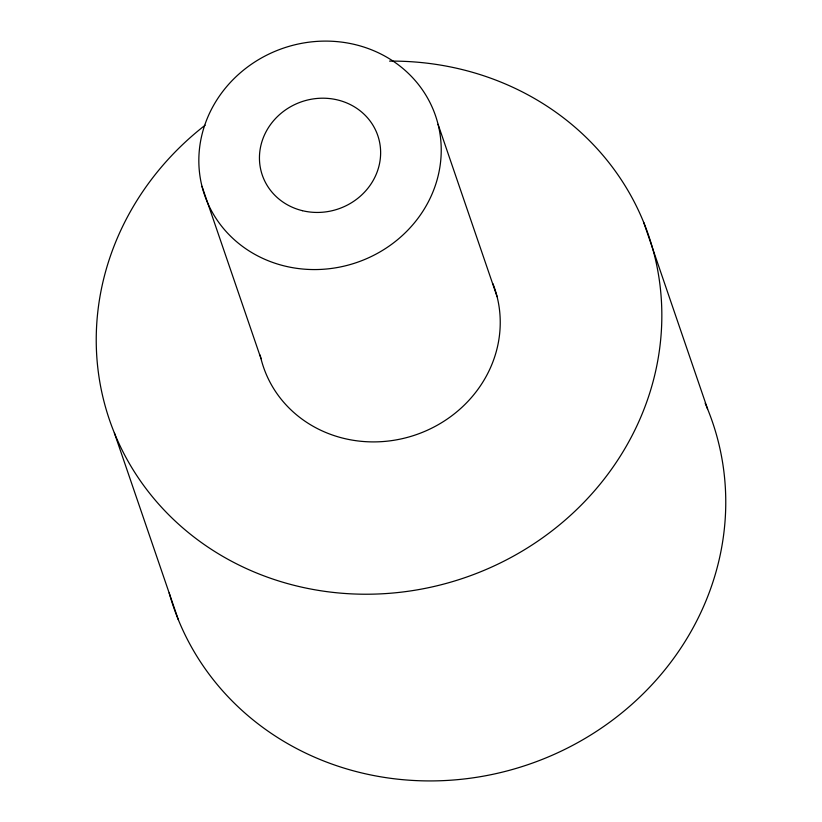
<?xml version="1.0" encoding="UTF-8"?>
<svg xmlns="http://www.w3.org/2000/svg" width="822" height="822" viewBox="0 0 822 822"><rect width="100%" height="100%" fill="white"/><g stroke="black" fill="none" stroke-linecap="round" stroke-linejoin="round"><path stroke-width="1.23" d="M643.718 222.423L707.639 409.12M438.064 124.307A122.098 113.282 -18.9 0 1 284.854 266.061A122.098 113.282 -18.9 0 1 237.188 75.624A122.098 113.282 -18.9 0 1 438.064 124.307L497.074 296.65M201.996 186.347L261.006 358.68M114.361 432.906L178.282 619.603M705.153 403.232A284.885 264.324 -18.9 0 1 531.567 763.402A284.885 264.324 -18.9 0 1 169.178 592.929M389.577 61.116A284.885 264.324 -18.9 0 1 646.791 401.773A284.885 264.324 -18.9 0 1 215.169 551.778A284.885 264.324 -18.9 0 1 205.13 125.211M492.933 283.713A122.098 113.282 -18.9 0 1 411.688 436.153A122.098 113.282 -18.9 0 1 260.173 355.094M302.445 210.689A61.044 56.646 -18.9 0 0 379.055 139.822A61.044 56.646 -18.9 0 0 278.607 115.47A61.044 56.646 -18.9 0 0 302.445 210.689"/></g></svg>
